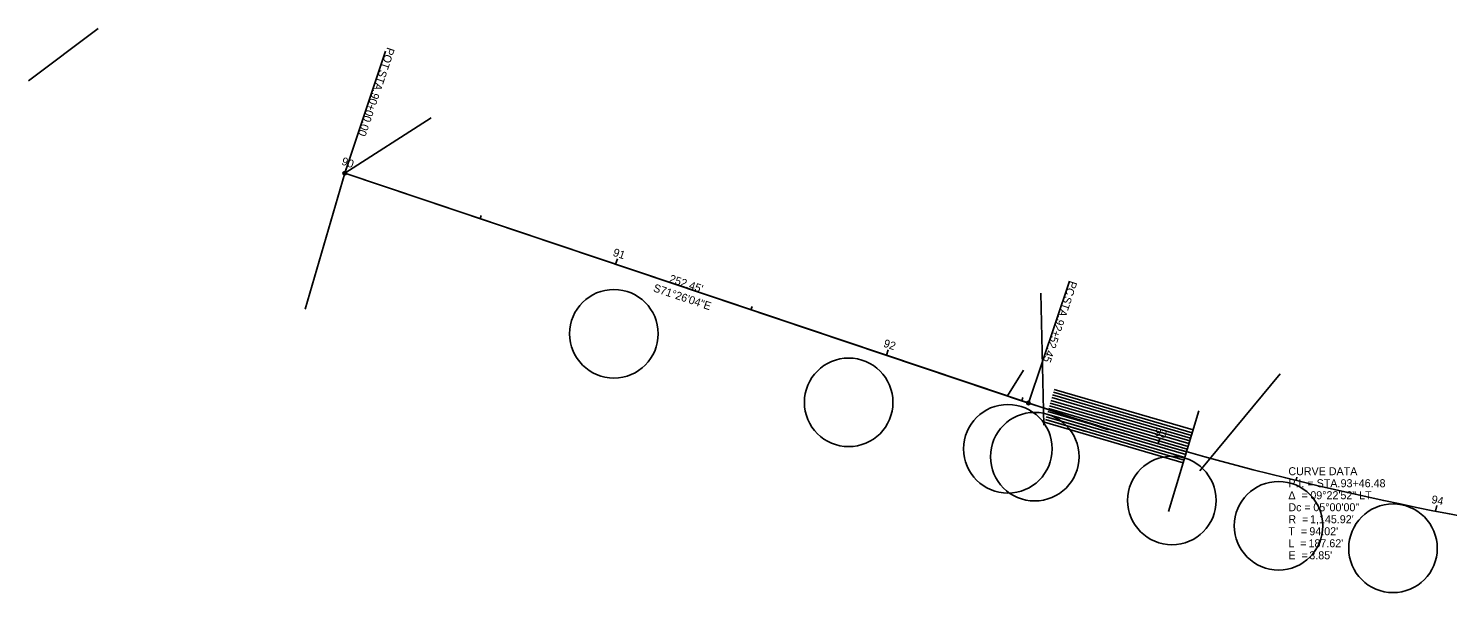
# Model space of a CAD drawing. Extents: x 150849 to 151819, y 330527 to 330741.
# Drawn here: x 150848.7 to 151345.5, y 330543.5 to 330740.9 of the extents above; entities that cross this region are included whole.
import ezdxf

# ---------------------------------------------------------------- set-up
doc = ezdxf.new("R2010")
doc.units = 0
for name, color, linetype in [('_CIVIL_CONSTRUCTION', 7, 'Continuous'), ('CM_Corridor_Design', 7, 'Continuous'), ('MD_P_ACSC_T', 7, 'Continuous'), ('MD_P_AGB_B', 7, 'Continuous'), ('MD_P_CURB_BACK_TOP', 7, 'Continuous'), ('MD_P_CURB_GUTTER', 7, 'Continuous'), ('PV_P_Curb', 7, 'Continuous'), ('PV_P_EOP', 7, 'Continuous')]:
    doc.layers.add(name, color=color, linetype=linetype)

msp = doc.modelspace()

# ---------------------------------------------------------------- linework, layer by layer
at = {"layer": '_CIVIL_CONSTRUCTION'}
for p, q in [((150848.75, 330722.58), (150873.18, 330740.94)), ((150959.46, 330690.26), (150989.69, 330709.68)), ((150959.46, 330690.26), (150945.59, 330642.74)), ((151204.14, 330602.16), (151203.11, 330648.35)), ((151191.45, 330612.34), (151197.06, 330621.31)), ((151258.8, 330586.2), (151286.82, 330620.11)), ((151207.5, 330613.68), (151256.11, 330599.49)), ((151207.78, 330614.64), (151256.4, 330600.44)), ((151206.1, 330608.88), (151254.67, 330594.7)), ((151206.38, 330609.84), (151254.96, 330595.66)), ((151206.66, 330610.8), (151255.25, 330596.61)), ((151206.94, 330611.76), (151255.54, 330597.57)), ((151207.22, 330612.72), (151255.82, 330598.53)), ((151204.7, 330604.08), (151218.82, 330599.96)), ((151204.7, 330604.08), (151253.24, 330589.91)), ((151204.98, 330605.04), (151219.1, 330600.92)), ((151204.98, 330605.04), (151253.52, 330590.87)), ((151205.26, 330606), (151219.38, 330601.88)), ((151205.26, 330606), (151253.81, 330591.83)), ((151205.54, 330606.96), (151254.1, 330592.78)), ((151205.82, 330607.92), (151254.38, 330593.74)), ((151258.41, 330607.13), (151247.83, 330571.95)), ((151204.42, 330603.12), (151252.96, 330588.95))]:
    msp.add_line(p, q, dxfattribs=at)
for centre in [(151053.68, 330634.1), (151135.86, 330610.11), (151191.58, 330593.85), (151200.97, 330591.1), (151248.99, 330575.78), (151286.31, 330566.92), (151326.37, 330559.05)]:
    msp.add_circle(centre, 15.5, dxfattribs=at)
at = {"layer": 'CM_Corridor_Design'}
for q in [(151191.45, 330612.34), (151198.78, 330609.88)]:
    msp.add_line((150959.46, 330690.26), q, dxfattribs=at)
msp.add_arc((151563.63, 331696.16), 1145.92, 251.43445, 260.81563, dxfattribs=at)
msp.add_arc((151563.63, 331696.16), 1145.92, 251.43445, 260.81563, dxfattribs=at)
at = {"layer": 'MD_P_ACSC_T'}
for p, q in [((150959.46, 330690.26), (150973.79, 330732.92)), ((151198.78, 330609.88), (151213.11, 330652.54))]:
    msp.add_line(p, q, dxfattribs=at)
for centre in [(150959.46, 330690.26), (151198.78, 330609.88)]:
    msp.add_circle(centre, 0.6, dxfattribs=at)
at = {"layer": 'MD_P_AGB_B'}
msp.add_line((150959.46, 330690.26), (151226.75, 330600.49), dxfattribs=at)
at = {"layer": 'MD_P_CURB_GUTTER'}
for p, q in [((150959.46, 330690.26), (150960.1, 330692.16)), ((151006.86, 330674.34), (151007.24, 330675.48)), ((151054.26, 330658.42), (151054.89, 330660.32)), ((151101.66, 330642.5), (151102.04, 330643.64)), ((151149.05, 330626.58), (151149.69, 330628.48)), ((151196.45, 330610.66), (151196.83, 330611.8)), ((151244.15, 330595.68), (151244.71, 330597.6)), ((151292.46, 330582.79), (151292.74, 330583.96)), ((151341.28, 330572.03), (151341.67, 330573.99))]:
    msp.add_line(p, q, dxfattribs=at)

# ---------------------------------------------------------------- texts
at = {"layer": 'MD_P_ACSC_T'}
for s, p in [('POT', (150974.36, 330734.5)), (' STA. ', (150972.07, 330727.67)), ('90+00.00', (150969.06, 330718.71)), ('PC', (151213.25, 330652.84)), (' STA. ', (151211.79, 330648.49)), ('92+52.45', (151208.78, 330639.53))]:
    msp.add_text(s, height=2.8, rotation=251.4344, dxfattribs=at).set_placement(p)
at = {"layer": 'MD_P_CURB_BACK_TOP'}
msp.add_text("252.45'", height=2.8, rotation=341.4344, dxfattribs=at).set_placement((151072.8, 330652.24))
at = {"layer": 'MD_P_CURB_GUTTER'}
for s, rotation, p in [('90', 341.4344, (150958.14, 330693.34)), ('91', 341.4344, (151053.13, 330661.44)), ('92', 341.4344, (151147.8, 330629.64)), ('93', 343.8117, (151242.78, 330598.68)), ('94', 348.8117, (151339.65, 330574.9))]:
    msp.add_text(s, height=2.8, rotation=rotation, dxfattribs=at).set_placement(p)
at = {"layer": 'PV_P_Curb'}
for s, p in [('CURVE DATA', (151289.75, 330584.61)), ('Δ  = ', (151289.75, 330576.21)), ('P.I. = STA. ', (151289.75, 330580.41)), ('09°22\'52" LT', (151297.43, 330576.21)), ('93+46.48', (151308.02, 330580.41)), ('Dc = ', (151289.75, 330572.01)), ('05°00\'00"', (151298.49, 330572.01)), ('R  = ', (151289.75, 330567.81)), ("1,145.92'", (151297.33, 330567.81)), ('T  = ', (151289.75, 330563.61)), ("94.02'", (151297.09, 330563.61)), ('L  = ', (151289.75, 330559.41)), ("187.62'", (151296.79, 330559.41)), ('E  = ', (151289.75, 330555.21)), ("3.85'", (151297.09, 330555.21))]:
    msp.add_text(s, height=2.8, dxfattribs=at).set_placement(p)
at = {"layer": 'PV_P_EOP'}
msp.add_text('S71°26\'04"E', height=2.8, rotation=341.4344, dxfattribs=at).set_placement((151067.22, 330649))

doc.saveas('drawing.dxf')
